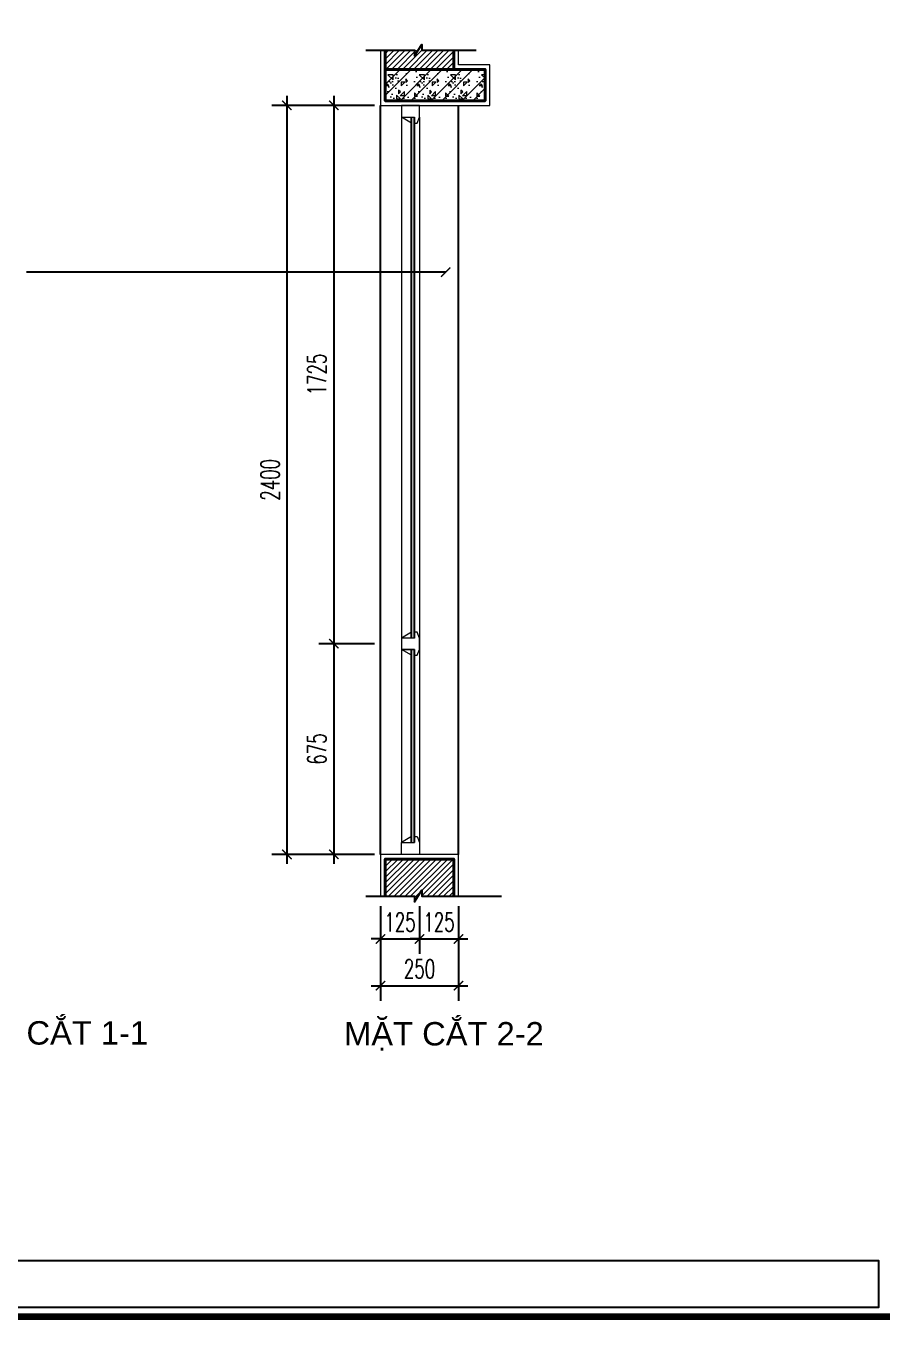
# Model space of a CAD drawing. Header units: millimetres. Extents: x -229618 to 2906, y -178063 to 96806.
# Drawn here: x -12042 to -9297, y -74651 to -70504 of the extents above; entities that cross this region are included whole.
import ezdxf
from ezdxf.enums import TextEntityAlignment as Align

# ---------------------------------------------------------------- set-up
doc = ezdxf.new("R2010")
doc.units = ezdxf.units.MM
doc.header["$LTSCALE"] = 200
doc.header["$MEASUREMENT"] = 0
doc.header["$PDMODE"] = 3
doc.header["$PDSIZE"] = 50
doc.layers.get('0').update_dxf_attribs({"color": 95, "linetype": 'CONTINUOUS'})
doc.layers.get('DEFPOINTS').update_dxf_attribs({"linetype": 'CONTINUOUS'})
for name, color, linetype, lineweight in [('cat', 1, 'CONTINUOUS', 40), ('hatch', 250, 'CONTINUOUS', 5), ('nho', 252, 'CONTINUOUS', 15), ('thay', 7, 'CONTINUOUS', 18)]:
    doc.layers.add(name, color=color, linetype=linetype, lineweight=lineweight)
for name, color, linetype in [('CUA', 145, 'CONTINUOUS'), ('DIM', 251, 'CONTINUOUS'), ('KHUNGTEN', 7, 'CONTINUOUS'), ('TEXT', 33, 'CONTINUOUS')]:
    doc.layers.add(name, color=color, linetype=linetype)
doc.styles.add('Aria H iso', font='Vharial_0.ttf')
doc.styles.add('Scale', font='vnsimli.shx', dxfattribs={"width": 0.65, "bigfont": 'bigfont.shx'})
doc.dimstyles.new('Scale', dxfattribs={"dimscale": 75, "dimtxt": 2, "dimasz": 1, "dimexe": 1.6, "dimexo": 0, "dimgap": 0.8, "dimtad": 1, "dimdec": 0, "dimzin": 0, "dimdsep": 46, "dimtxsty": 'Scale', "dimblk": 'ARCHTICK', "dimcen": 0.1, "dimdle": 1, "dimclrd": 256, "dimclre": 256, "dimclrt": 3, "dimadec": 0, "dimazin": 0, "dimtfac": 1, "dimtdec": 0, "dimtix": 1, "dimtmove": 2, "dimatfit": 3, "dimldrblk": 'ARCHTICK', "dimfxl": 0, "dimtolj": 1, "dimtzin": 0, "dimarcsym": 0})

# ---------------------------------------------------------------- blocks, each defined once
blk = doc.blocks.new('KhungA3')
at = {"layer": 'KHUNGTEN', "color": 4, "const_width": 0.724}
blk.add_lwpolyline([(7.54, 8.99), (411.13, 8.99), (411.13, 295.64), (7.54, 295.64)], close=True, dxfattribs=at)
blk = doc.blocks.new('_ArchTick')
at = {"color": 0, "linetype": 'ByBlock', "const_width": 0.15}
blk.add_lwpolyline([(-0.5, -0.5), (0.5, 0.5)], dxfattribs=at)
blk = doc.blocks.new('*D2938')
at = {"layer": 'DEFPOINTS', "color": 0, "linetype": 'Continuous'}
for p in [(-10924.5, -70758.3), (-11054.9, -72483.3), (-10924.5, -72483.3)]:
    blk.add_point(p, dxfattribs=at)
at = {"layer": 'DIM', "linetype": 'Continuous', "lineweight": -2}
for p, q in [((-11054.9, -70728.3), (-11054.9, -72513.3)), ((-10924.5, -70758.3), (-11102.9, -70758.3)), ((-10924.5, -72483.3), (-11102.9, -72483.3))]:
    blk.add_line(p, q, dxfattribs=at)
at = {"layer": 'DIM', "linetype": 'Continuous', "lineweight": -2, "xscale": 30, "yscale": 30, "zscale": 30}
for p, rotation in [((-11054.9, -70758.3), 90), ((-11054.9, -72483.3), 270)]:
    blk.add_blockref('_ArchTick', p, dxfattribs=dict(at, rotation=rotation))
at = {"layer": 'DIM', "color": 3, "linetype": 'Continuous', "insert": (-11108.9, -71620.8), "char_height": 60, "attachment_point": 5, "rotation": 90, "style": 'Scale'}
blk.add_mtext('\\A1;1725', dxfattribs=at)
blk = doc.blocks.new('*D2939')
at = {"layer": 'DEFPOINTS', "color": 0, "linetype": 'Continuous'}
for p in [(-10924.5, -72483.3), (-11054.9, -73158.3), (-10924.5, -73158.3)]:
    blk.add_point(p, dxfattribs=at)
at = {"layer": 'DIM', "linetype": 'Continuous', "lineweight": -2}
for p, q in [((-10924.5, -72483.3), (-11102.9, -72483.3)), ((-11054.9, -72453.3), (-11054.9, -73188.3)), ((-10924.5, -73158.3), (-11102.9, -73158.3))]:
    blk.add_line(p, q, dxfattribs=at)
at = {"layer": 'DIM', "linetype": 'Continuous', "lineweight": -2, "xscale": 30, "yscale": 30, "zscale": 30}
for p, rotation in [((-11054.9, -72483.3), 90), ((-11054.9, -73158.3), 270)]:
    blk.add_blockref('_ArchTick', p, dxfattribs=dict(at, rotation=rotation))
at = {"layer": 'DIM', "color": 3, "linetype": 'Continuous', "insert": (-11108.9, -72820.8), "char_height": 60, "attachment_point": 5, "rotation": 90, "style": 'Scale'}
blk.add_mtext('\\A1;675', dxfattribs=at)
blk = doc.blocks.new('*D2940')
at = {"layer": 'DEFPOINTS', "color": 0, "linetype": 'Continuous'}
for p in [(-10924.5, -70758.3), (-11204.9, -73158.3), (-10924.5, -73158.3)]:
    blk.add_point(p, dxfattribs=at)
at = {"layer": 'DIM', "linetype": 'Continuous', "lineweight": -2}
for p, q in [((-11204.9, -70728.3), (-11204.9, -73188.3)), ((-10924.5, -70758.3), (-11252.9, -70758.3)), ((-10924.5, -73158.3), (-11252.9, -73158.3))]:
    blk.add_line(p, q, dxfattribs=at)
at = {"layer": 'DIM', "linetype": 'Continuous', "lineweight": -2, "xscale": 30, "yscale": 30, "zscale": 30}
for p, rotation in [((-11204.9, -70758.3), 90), ((-11204.9, -73158.3), 270)]:
    blk.add_blockref('_ArchTick', p, dxfattribs=dict(at, rotation=rotation))
at = {"layer": 'DIM', "color": 3, "linetype": 'Continuous', "insert": (-11258.9, -71958.3), "char_height": 60, "attachment_point": 5, "rotation": 90, "style": 'Scale'}
blk.add_mtext('\\A1;2400', dxfattribs=at)
blk = doc.blocks.new('*D2941')
at = {"layer": 'DEFPOINTS', "color": 0, "linetype": 'Continuous'}
for p in [(-10904.9, -73324.5), (-10779.9, -73324.5), (-10779.9, -73429.2)]:
    blk.add_point(p, dxfattribs=at)
at = {"layer": 'DIM', "linetype": 'Continuous', "lineweight": -2}
for p, q in [((-10904.9, -73324.5), (-10904.9, -73477.2)), ((-10779.9, -73324.5), (-10779.9, -73477.2)), ((-10904.9, -73429.2), (-10934.9, -73429.2)), ((-10904.9, -73429.2), (-10779.9, -73429.2)), ((-10779.9, -73429.2), (-10749.9, -73429.2))]:
    blk.add_line(p, q, dxfattribs=at)
at = {"layer": 'DIM', "linetype": 'Continuous', "lineweight": -2, "xscale": 30, "yscale": 30, "zscale": 30}
blk.add_blockref('_ArchTick', (-10904.9, -73429.2), dxfattribs=at)
at = {"layer": 'DIM', "linetype": 'Continuous', "lineweight": -2, "xscale": 30, "yscale": 30, "zscale": 30, "rotation": 180}
blk.add_blockref('_ArchTick', (-10779.9, -73429.2), dxfattribs=at)
at = {"layer": 'DIM', "color": 3, "linetype": 'Continuous', "insert": (-10842.4, -73375.2), "char_height": 60, "attachment_point": 5, "style": 'Scale'}
blk.add_mtext('\\A1;125', dxfattribs=at)
blk = doc.blocks.new('*D2942')
at = {"layer": 'DEFPOINTS', "color": 0, "linetype": 'Continuous'}
for p in [(-10779.9, -73324.5), (-10654.9, -73324.5), (-10654.9, -73429.2)]:
    blk.add_point(p, dxfattribs=at)
at = {"layer": 'DIM', "linetype": 'Continuous', "lineweight": -2}
for p, q in [((-10779.9, -73324.5), (-10779.9, -73477.2)), ((-10654.9, -73324.5), (-10654.9, -73477.2)), ((-10779.9, -73429.2), (-10809.9, -73429.2)), ((-10779.9, -73429.2), (-10654.9, -73429.2)), ((-10654.9, -73429.2), (-10624.9, -73429.2))]:
    blk.add_line(p, q, dxfattribs=at)
at = {"layer": 'DIM', "linetype": 'Continuous', "lineweight": -2, "xscale": 30, "yscale": 30, "zscale": 30}
blk.add_blockref('_ArchTick', (-10779.9, -73429.2), dxfattribs=at)
at = {"layer": 'DIM', "linetype": 'Continuous', "lineweight": -2, "xscale": 30, "yscale": 30, "zscale": 30, "rotation": 180}
blk.add_blockref('_ArchTick', (-10654.9, -73429.2), dxfattribs=at)
at = {"layer": 'DIM', "color": 3, "linetype": 'Continuous', "insert": (-10717.4, -73375.2), "char_height": 60, "attachment_point": 5, "style": 'Scale'}
blk.add_mtext('\\A1;125', dxfattribs=at)
blk = doc.blocks.new('*D2943')
at = {"layer": 'DEFPOINTS', "color": 0, "linetype": 'Continuous'}
for p in [(-10904.9, -73324.5), (-10654.9, -73324.5), (-10654.9, -73579.2)]:
    blk.add_point(p, dxfattribs=at)
at = {"layer": 'DIM', "linetype": 'Continuous', "lineweight": -2}
for p, q in [((-10904.9, -73324.5), (-10904.9, -73627.2)), ((-10654.9, -73324.5), (-10654.9, -73627.2)), ((-10934.9, -73579.2), (-10624.9, -73579.2))]:
    blk.add_line(p, q, dxfattribs=at)
at = {"layer": 'DIM', "linetype": 'Continuous', "lineweight": -2, "xscale": 30, "yscale": 30, "zscale": 30, "rotation": 180}
blk.add_blockref('_ArchTick', (-10904.9, -73579.2), dxfattribs=at)
at = {"layer": 'DIM', "linetype": 'Continuous', "lineweight": -2, "xscale": 30, "yscale": 30, "zscale": 30}
blk.add_blockref('_ArchTick', (-10654.9, -73579.2), dxfattribs=at)
at = {"layer": 'DIM', "color": 3, "linetype": 'Continuous', "insert": (-10779.9, -73525.2), "char_height": 60, "attachment_point": 5, "style": 'Scale'}
blk.add_mtext('\\A1;250', dxfattribs=at)

msp = doc.modelspace()

# ---------------------------------------------------------------- hatches: boundary and pattern name
at = {"layer": 'hatch', "linetype": 'Continuous'}
h = msp.add_hatch(dxfattribs=at)
h.set_pattern_fill('ANSI31', color=256, scale=100, style=0)
h.set_pattern_definition([(45, (-103603.8, -74706.214), (-8.8388348, 8.8388348), [])])
h.paths.add_polyline_path([(-10889.9, -70581.8), (-10669.9, -70581.8), (-10669.9, -70643.3), (-10889.9, -70643.3)])
h = msp.add_hatch(dxfattribs=at)
h.set_pattern_fill('BT', color=256, scale=100, style=0)
h.set_pattern_definition([(0, (-103620.51, -74793.38), (0, 100), [0, -100]), (0, (-103691.15, -74750.15), (0, 100), [0, -100]), (0, (-103688.02, -74767.76), (0, 100), [0, -100]), (0, (-103652.8, -74759.54), (0, 100), [0, -100]), (0, (-103671.78, -74730.78), (0, 100), [0, -100]), (0, (-103676.87, -74743.5), (0, 100), [0, -100]), (0, (-103667.86, -74722.17), (0, 100), [0, -100]), (0, (-103681.76, -74713.76), (0, 100), [0, -100]), (0, (-103662.58, -74735.67), (0, 100), [0, -100]), (0, (-103694.67, -74735.28), (0, 100), [0, -100]), (0, (-103630.68, -74734.89), (0, 100), [0, -100]), (0, (-103616.2, -74732.15), (0, 100), [0, -100]), (0, (-103623.64, -74742.32), (0, 100), [0, -100]), (0, (-103621.48, -74756.02), (0, 100), [0, -100]), (0, (-103647.51, -74744.08), (0, 100), [0, -100]), (0, (-103648.29, -74771.67), (0, 100), [0, -100]), (0, (-103648.29, -74780.28), (0, 100), [0, -100]), (0, (-103695.65, -74782.23), (0, 100), [0, -100]), (0, (-103656.12, -74770.49), (0, 100), [0, -100]), (0, (-103655.73, -74803.75), (0, 100), [0, -100]), (0, (-103666.49, -74782.43), (0, 100), [0, -100]), (0, (-103665.71, -74792.21), (0, 100), [0, -100]), (0, (-103678.63, -74799.45), (0, 100), [0, -100]), (0, (-103671.97, -74786.14), (0, 100), [0, -100]), (0, (-103676.67, -74782.04), (0, 100), [0, -100]), (45, (-103623.81, -74785.11), (0, 100.00003), [8, -133.4214]), (135, (-103618.15, -74779.45), (-100.00003, 0), [8, -133.4214]), (270, (-103623.81, -74773.79), (100, -2e-14), [11.3137, -88.6863]), (180, (-103627.28, -74783.84), (-1e-14, -100), [12, -88]), (270, (-103639.28, -74783.84), (100, -2e-14), [12, -88]), (45, (-103639.28, -74795.835), (0, 100.00003), [16.9706, -124.4508]), (90, (-103664.29, -74776.92), (-100, 6e-15), [16.8, -83.2]), (180, (-103664.29, -74760.12), (-1e-14, -100), [16.8, -83.2]), (315, (-103681.086, -74760.12), (100.00003, -2e-14), [23.7588, -117.6626]), (135, (-103678.52, -74794.9), (-100.00003, 0), [7, -134.4214]), (225, (-103683.47, -74789.95), (-1e-14, -100.00003), [7, -134.4214]), (0, (-103688.42, -74794.9), (0, 100), [9.8995, -90.1005]), (0, (-103641.97, -74727.3), (0, 100), [13.75, -86.25]), (90, (-103628.22, -74727.3), (-100, 6e-15), [13.75, -86.25]), (225, (-103628.216, -74713.546), (-1e-14, -100.00003), [19.4454, -121.9759]), (270, (-103653.53, -74725.3), (100, -2e-14), [12.5, -87.5]), (0, (-103653.53, -74737.8), (0, 100), [12.5, -87.5]), (135, (-103641.03, -74737.804), (-100.00003, 0), [17.6777, -123.7437]), (45, (-103647.17, -74721.45), (0, 100.00003), [8.5, -132.9214]), (135, (-103641.16, -74715.44), (-100.00003, 0), [8.5, -132.9214]), (270, (-103647.17, -74709.43), (100, -2e-14), [12.0208, -87.9792]), (135, (-103686.434, -74728.65), (-100.00003, 0), [14.1421, -127.2792]), (0, (-103696.43, -74728.65), (0, 100), [10, -90]), (270, (-103696.43, -74718.65), (100, -2e-14), [10, -90]), (45, (-103703.8, -74806.214), (-49.497475, 49.497475), []), (45, (-103668.8, -74806.214), (-49.497475, 49.497475), [])])
h.paths.add_polyline_path([(-10889.9, -70643.3), (-10669.9, -70643.3), (-10569.9, -70643.3), (-10569.9, -70743.3), (-10889.9, -70743.3)])
h = msp.add_hatch(dxfattribs=at)
h.set_pattern_fill('ANSI31', color=256, scale=100, style=0)
h.set_pattern_definition([(45, (-103603.8, -77292.533), (-8.8388348, 8.8388348), [])])
h.paths.add_polyline_path([(-10669.9, -73173.3), (-10889.9, -73173.3), (-10889.9, -73292.2), (-10796.4, -73292.2), (-10796.4, -73310.1), (-10772.7, -73273.4), (-10772.2, -73292.2), (-10669.9, -73292.2)])

# ---------------------------------------------------------------- linework, layer by layer
at = {"layer": 'cat', "linetype": 'Continuous'}
msp.add_line((-10669.9, -70643.3), (-10889.9, -70643.3), dxfattribs=at)
for points in [[(-10889.9, -70581.8), (-10889.9, -70743.3), (-10569.9, -70743.3), (-10569.9, -70643.3), (-10669.9, -70643.3), (-10669.9, -70581.8)], [(-10669.9, -73292.2), (-10669.9, -73173.3), (-10889.9, -73173.3), (-10889.9, -73292.2)]]:
    msp.add_lwpolyline(points, dxfattribs=at)
at = {"layer": 'CUA', "ltscale": 0.5}
for p, q in [((-10904.9, -73158.3), (-10904.9, -70758.3)), ((-10654.9, -73158.3), (-10654.9, -70758.3)), ((-10805.9, -72465.3), (-10805.9, -70796.3)), ((-10795.9, -72465.3), (-10795.9, -70796.3))]:
    msp.add_line(p, q, dxfattribs=at)
at = {"layer": 'CUA', "linetype": 'Continuous'}
for p, q in [((-10805.9, -73120.3), (-10805.9, -72501.3)), ((-10795.9, -73120.3), (-10795.9, -72501.3))]:
    msp.add_line(p, q, dxfattribs=at)
at = {"layer": 'CUA'}
for points in [[(-10951.7, -70581.8), (-10796.4, -70581.8), (-10796.4, -70599.6), (-10772.7, -70563), (-10772.2, -70581.8), (-10598.1, -70581.8)], [(-10951.7, -73292.2), (-10796.4, -73292.2), (-10796.4, -73310.1), (-10772.7, -73273.4), (-10772.2, -73292.2), (-10517.3, -73292.2)]]:
    msp.add_lwpolyline(points, dxfattribs=at)
msp.add_lwpolyline([(-15686.9, -74459.7), (-9308.3, -74459.7), (-9308.3, -74609.7), (-15686.9, -74609.7)], close=True, dxfattribs=at)
at = {"layer": 'hatch', "linetype": 'Continuous'}
for points in [[(-10904.9, -70581.8), (-10904.9, -70758.3), (-10554.9, -70758.3), (-10554.9, -70628.3), (-10654.9, -70628.3), (-10654.9, -70581.8)], [(-10654.9, -73292.2), (-10654.9, -73158.3), (-10904.9, -73158.3), (-10904.9, -73292.2)]]:
    msp.add_lwpolyline(points, dxfattribs=at)
at = {"layer": 'nho', "linetype": 'Continuous'}
for p, q in [((-10837.9, -70796.3), (-10837.9, -73120.3)), ((-10779.9, -70796.3), (-10779.9, -73120.3))]:
    msp.add_line(p, q, dxfattribs=at)
at = {"layer": 'thay', "ltscale": 0.5}
for p, q in [((-10805.9, -70815.3), (-10837.9, -70796.3)), ((-10805.9, -72446.3), (-10837.9, -72465.3)), ((-10805.9, -72520.3), (-10837.9, -72501.3)), ((-10805.9, -73101.3), (-10837.9, -73120.3))]:
    msp.add_line(p, q, dxfattribs=at)
for points in [[(-10837.9, -70758.3), (-10837.9, -70796.3), (-10795.9, -70796.3), (-10795.9, -70815.3), (-10787.9, -70815.3), (-10779.9, -70796.3), (-10779.9, -70758.3)], [(-10837.9, -73158.3), (-10837.9, -73120.3), (-10795.9, -73120.3), (-10795.9, -73101.3), (-10787.9, -73101.3), (-10779.9, -73120.3), (-10779.9, -73158.3)]]:
    msp.add_lwpolyline(points, close=True, dxfattribs=at)
msp.add_lwpolyline([(-10795.9, -72501.3), (-10837.9, -72501.3), (-10795.9, -72501.3), (-10795.9, -72520.3), (-10787.9, -72520.3), (-10779.9, -72501.3), (-10779.9, -72465.3), (-10787.9, -72446.3), (-10795.9, -72446.3), (-10795.9, -72465.3), (-10837.9, -72465.3), (-10837.9, -72501.3), (-10795.9, -72501.3), (-10837.9, -72501.3), (-10795.9, -72501.3)], dxfattribs=at)

# ---------------------------------------------------------------- block references
at = {"layer": 'KHUNGTEN', "xscale": 30, "yscale": 30, "zscale": 30.00000000000154}
msp.add_blockref('KhungA3', (-20232.2, -74909.3), dxfattribs=at)

# ---------------------------------------------------------------- texts
at = {"layer": 'TEXT', "linetype": 'Continuous', "style": 'Aria H iso'}
for s, p in [('c¾t 1-1', (-11845, -73767.7)), ('MÆT C¾T 2-2', (-10701.6, -73770.6))]:
    msp.add_text(s, height=75, dxfattribs=at).set_placement(p, align=Align.CENTER)

# ---------------------------------------------------------------- dimensions: what is measured, and where the dimension line sits
at = {"layer": 'DIM', "linetype": 'Continuous'}
for base, p1, p2, picture, middle in [((-11204.9, -73158.3), (-10924.5, -70758.3), (-10924.5, -73158.3), '*D2940', (-11258.9, -71958.3)), ((-11054.9, -72483.3), (-10924.5, -70758.3), (-10924.5, -72483.3), '*D2938', (-11108.9, -71620.8)), ((-11054.9, -73158.3), (-10924.5, -72483.3), (-10924.5, -73158.3), '*D2939', (-11108.9, -72820.8))]:
    dim = msp.add_linear_dim(base=base, p1=p1, p2=p2, angle=90, dimstyle='Scale', override={"dimscale": 30}, dxfattribs=at)
    dim.commit()
    dim.dimension.update_dxf_attribs({"geometry": picture, "text_midpoint": middle})
for base, p1, p2, picture, middle in [((-10779.9, -73429.2), (-10904.9, -73324.5), (-10779.9, -73324.5), '*D2941', (-10842.4, -73375.2)), ((-10654.9, -73579.2), (-10904.9, -73324.5), (-10654.9, -73324.5), '*D2943', (-10779.9, -73525.2)), ((-10654.9, -73429.2), (-10779.9, -73324.5), (-10654.9, -73324.5), '*D2942', (-10717.4, -73375.2))]:
    dim = msp.add_linear_dim(base=base, p1=p1, p2=p2, dimstyle='Scale', override={"dimscale": 30}, dxfattribs=at)
    dim.commit()
    dim.dimension.update_dxf_attribs({"geometry": picture, "text_midpoint": middle})

# ---------------------------------------------------------------- leaders
msp.add_leader([(-10695.9, -71292.6), (-12040, -71292.6)], dimstyle='Scale', override={"dimscale": 30}, dxfattribs=at)

doc.saveas('drawing.dxf')
